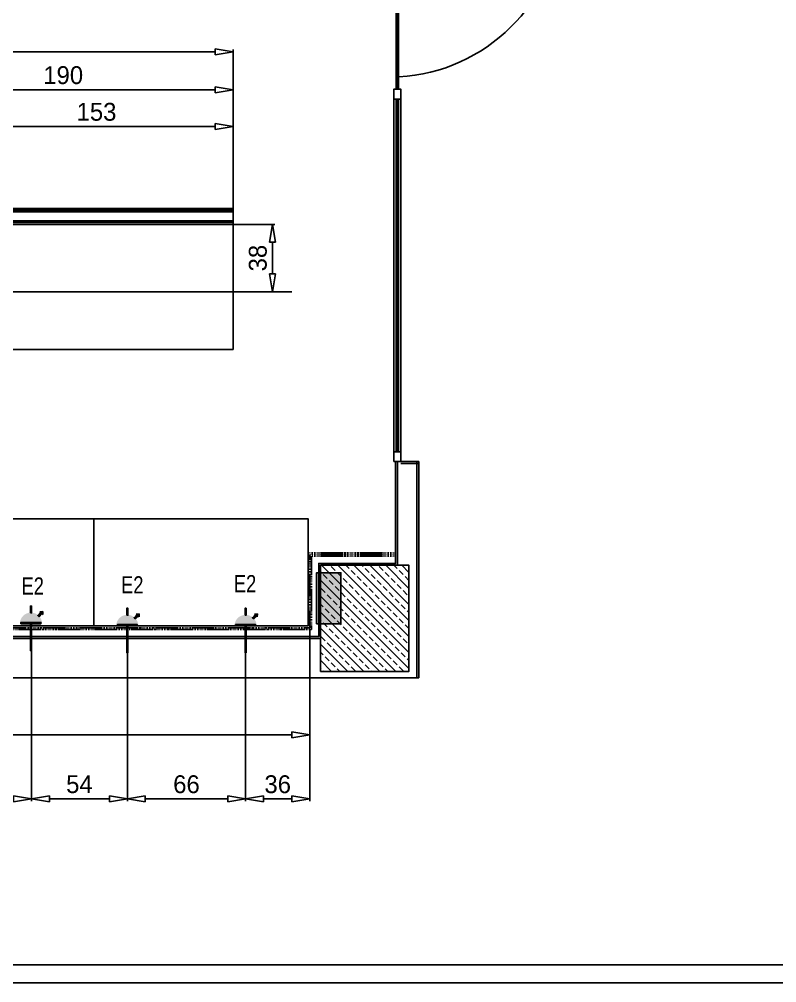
# Model space of a CAD drawing. Header units: millimetres. Extents: x 7703 to 16070, y -6855 to 95.
# Drawn here: x 14110 to 14534, y -6855 to -6316 of the extents above; entities that cross this region are included whole.
import ezdxf

# ---------------------------------------------------------------- set-up
doc = ezdxf.new("R2010")
doc.units = ezdxf.units.MM
doc.linetypes.add('BORDER', pattern=[1.75, 0.5, -0.25, 0.5, -0.25, 0, -0.25])
doc.linetypes.add('CABLE CONTAIN', pattern=[0])
for name, color, linetype in [('Kıtc-002 Çizgi', 7, 'Continuous'), ('Kıtc-010 Elk Tes Yazı', 7, 'Continuous'), ('Kıtc-012 Elk Tes Ölçü', 1, 'Continuous'), ('Kıtc-014 Elk Tes İşaretler', 1, 'Continuous'), ('Kıtc-017 Su Tes Ölçü', 5, 'Continuous'), ('Kıtc-022 Gaz Tes Ölçü', 3, 'Continuous'), ('Kıtc-025 Antet', 7, 'Continuous'), ('Kıtc-030 Yer Izgarası Ölçü', 220, 'Continuous')]:
    doc.layers.add(name, color=color, linetype=linetype)
doc.styles.get("Standard").update_dxf_attribs({"font": 'stylu.ttf', "height": 10})
doc.dimstyles.new('ISO-25', dxfattribs={"dimtxt": 2.5, "dimasz": 5, "dimexe": 1.25, "dimexo": 0.625, "dimtad": 1, "dimdec": 0, "dimtxsty": 'Standard', "dimblk": 'ARCHTICK', "dimcen": 2.5, "dimclrd": 256, "dimclre": 256, "dimclrt": 256, "dimadec": 0, "dimazin": 0, "dimtfac": 1, "dimtdec": 0, "dimtmove": 0, "dimatfit": 3, "dimldrblk": 'ARCHTICK', "dimfxl": 1, "dimlwd": -1, "dimlwe": -1, "dimarcsym": 0})

# ---------------------------------------------------------------- blocks, each defined once
blk = doc.blocks.new('_ClosedBlank')
at = {"color": 0, "linetype": 'ByBlock', "lineweight": -2}
for p, q in [((-1, 0.167), (0, 0)), ((-1, 0.167), (-1, -0.167)), ((0, 0), (-1, -0.167))]:
    blk.add_line(p, q, dxfattribs=at)
blk = doc.blocks.new('*D136')
at = {"layer": 'Defpoints', "color": 0, "transparency": 16777216}
for p in [(14229.56, -6375.66), (14229.56, -6421.45), (14076.68, -6422.4)]:
    blk.add_point(p, dxfattribs=at)
at = {"layer": 'Kıtc-012 Elk Tes Ölçü', "transparency": 16777216}
for p, q in [((14076.68, -6421.77), (14076.68, -6374.41)), ((14086.68, -6375.66), (14219.56, -6375.66)), ((14229.56, -6420.83), (14229.56, -6374.41))]:
    blk.add_line(p, q, dxfattribs=at)
at = {"layer": 'Kıtc-012 Elk Tes Ölçü', "transparency": 16777216, "xscale": 10, "yscale": 10, "zscale": 10, "rotation": 180}
blk.add_blockref('_ClosedBlank', (14076.68, -6375.66), dxfattribs=at)
at = {"layer": 'Kıtc-012 Elk Tes Ölçü', "transparency": 16777216, "xscale": 10, "yscale": 10, "zscale": 10}
blk.add_blockref('_ClosedBlank', (14229.56, -6375.66), dxfattribs=at)
at = {"layer": 'Kıtc-012 Elk Tes Ölçü', "transparency": 16777216, "insert": (14153.12, -6367.44), "char_height": 10, "attachment_point": 5}
blk.add_mtext('153', dxfattribs=at)
blk = doc.blocks.new('*D139')
at = {"layer": 'Defpoints', "color": 0, "transparency": 16777216}
for p in [(14229.56, -6355.11), (14039.38, -6429.93), (14229.56, -6430.45)]:
    blk.add_point(p, dxfattribs=at)
at = {"layer": 'Kıtc-022 Gaz Tes Ölçü', "transparency": 16777216}
for p, q in [((14039.38, -6429.3), (14039.38, -6353.86)), ((14049.38, -6355.11), (14219.56, -6355.11)), ((14229.56, -6429.83), (14229.56, -6353.86))]:
    blk.add_line(p, q, dxfattribs=at)
at = {"layer": 'Kıtc-022 Gaz Tes Ölçü', "transparency": 16777216, "xscale": 10, "yscale": 10, "zscale": 10, "rotation": 180}
blk.add_blockref('_ClosedBlank', (14039.38, -6355.11), dxfattribs=at)
at = {"layer": 'Kıtc-022 Gaz Tes Ölçü', "transparency": 16777216, "xscale": 10, "yscale": 10, "zscale": 10}
blk.add_blockref('_ClosedBlank', (14229.56, -6355.11), dxfattribs=at)
at = {"layer": 'Kıtc-022 Gaz Tes Ölçü', "transparency": 16777216, "insert": (14134.47, -6346.91), "char_height": 10, "attachment_point": 5}
blk.add_mtext('190', dxfattribs=at)
blk = doc.blocks.new('*D140')
at = {"layer": 'Defpoints', "color": 0, "transparency": 16777216}
for p in [(14229.56, -6430.45), (14229.56, -6468.17), (14251.65, -6468.17)]:
    blk.add_point(p, dxfattribs=at)
at = {"layer": 'Kıtc-012 Elk Tes Ölçü', "transparency": 16777216}
for p, q in [((14230.18, -6430.45), (14252.9, -6430.45)), ((14251.65, -6440.45), (14251.65, -6458.17)), ((14230.18, -6468.17), (14252.9, -6468.17))]:
    blk.add_line(p, q, dxfattribs=at)
at = {"layer": 'Kıtc-012 Elk Tes Ölçü', "transparency": 16777216, "xscale": 10, "yscale": 10, "zscale": 10}
for p, rotation in [((14251.65, -6430.45), 90), ((14251.65, -6468.17), 270)]:
    blk.add_blockref('_ClosedBlank', p, dxfattribs=dict(at, rotation=rotation))
at = {"layer": 'Kıtc-012 Elk Tes Ölçü', "transparency": 16777216, "insert": (14243.48, -6449.31), "char_height": 10, "attachment_point": 5, "rotation": 90}
blk.add_mtext('38', dxfattribs=at)
blk = doc.blocks.new('*D142')
at = {"layer": 'Defpoints', "color": 0, "transparency": 16777216}
for p in [(14229.56, -6333.76), (14229.56, -6375.66), (13909.17, -6459.72)]:
    blk.add_point(p, dxfattribs=at)
at = {"layer": 'Kıtc-012 Elk Tes Ölçü', "transparency": 16777216}
for p, q in [((13909.17, -6459.09), (13909.17, -6332.51)), ((13919.17, -6333.76), (14219.56, -6333.76)), ((14229.56, -6375.03), (14229.56, -6332.51))]:
    blk.add_line(p, q, dxfattribs=at)
at = {"layer": 'Kıtc-012 Elk Tes Ölçü', "transparency": 16777216, "xscale": 10, "yscale": 10, "zscale": 10, "rotation": 180}
blk.add_blockref('_ClosedBlank', (13909.17, -6333.76), dxfattribs=at)
at = {"layer": 'Kıtc-012 Elk Tes Ölçü', "transparency": 16777216, "xscale": 10, "yscale": 10, "zscale": 10}
blk.add_blockref('_ClosedBlank', (14229.56, -6333.76), dxfattribs=at)
at = {"layer": 'Kıtc-012 Elk Tes Ölçü', "transparency": 16777216, "insert": (14069.37, -6325.54), "char_height": 10, "attachment_point": 5}
blk.add_mtext('320', dxfattribs=at)
blk = doc.blocks.new('*D146')
at = {"layer": 'Defpoints', "color": 0, "transparency": 16777216}
for p in [(14073.41, -6655.33), (14116.72, -6655.33), (14116.72, -6752.24)]:
    blk.add_point(p, dxfattribs=at)
at = {"layer": 'Kıtc-012 Elk Tes Ölçü', "transparency": 16777216}
for p, q in [((14073.41, -6655.95), (14073.41, -6753.49)), ((14116.72, -6655.95), (14116.72, -6753.49)), ((14083.41, -6752.24), (14106.72, -6752.24))]:
    blk.add_line(p, q, dxfattribs=at)
at = {"layer": 'Kıtc-012 Elk Tes Ölçü', "transparency": 16777216, "xscale": 10, "yscale": 10, "zscale": 10, "rotation": 180}
blk.add_blockref('_ClosedBlank', (14073.41, -6752.24), dxfattribs=at)
at = {"layer": 'Kıtc-012 Elk Tes Ölçü', "transparency": 16777216, "xscale": 10, "yscale": 10, "zscale": 10}
blk.add_blockref('_ClosedBlank', (14116.72, -6752.24), dxfattribs=at)
at = {"layer": 'Kıtc-012 Elk Tes Ölçü', "transparency": 16777216, "insert": (14095.07, -6744.02), "char_height": 10, "attachment_point": 5}
blk.add_mtext('43', dxfattribs=at)
blk = doc.blocks.new('*D147')
at = {"layer": 'Defpoints', "color": 0, "transparency": 16777216}
for p in [(14116.72, -6655.33), (14170.38, -6655.33), (14170.38, -6752.24)]:
    blk.add_point(p, dxfattribs=at)
at = {"layer": 'Kıtc-012 Elk Tes Ölçü', "transparency": 16777216}
for p, q in [((14116.72, -6655.95), (14116.72, -6753.49)), ((14170.38, -6655.95), (14170.38, -6753.49)), ((14126.72, -6752.24), (14160.38, -6752.24))]:
    blk.add_line(p, q, dxfattribs=at)
at = {"layer": 'Kıtc-012 Elk Tes Ölçü', "transparency": 16777216, "xscale": 10, "yscale": 10, "zscale": 10, "rotation": 180}
blk.add_blockref('_ClosedBlank', (14116.72, -6752.24), dxfattribs=at)
at = {"layer": 'Kıtc-012 Elk Tes Ölçü', "transparency": 16777216, "xscale": 10, "yscale": 10, "zscale": 10}
blk.add_blockref('_ClosedBlank', (14170.38, -6752.24), dxfattribs=at)
at = {"layer": 'Kıtc-012 Elk Tes Ölçü', "transparency": 16777216, "insert": (14143.55, -6744.02), "char_height": 10, "attachment_point": 5}
blk.add_mtext('54', dxfattribs=at)
blk = doc.blocks.new('*D148')
at = {"layer": 'Defpoints', "color": 0, "transparency": 16777216}
for p in [(14170.38, -6655.33), (14236.6, -6655.33), (14236.6, -6752.24)]:
    blk.add_point(p, dxfattribs=at)
at = {"layer": 'Kıtc-012 Elk Tes Ölçü', "transparency": 16777216}
for p, q in [((14170.38, -6655.95), (14170.38, -6753.49)), ((14236.6, -6655.95), (14236.6, -6753.49)), ((14180.38, -6752.24), (14226.6, -6752.24))]:
    blk.add_line(p, q, dxfattribs=at)
at = {"layer": 'Kıtc-012 Elk Tes Ölçü', "transparency": 16777216, "xscale": 10, "yscale": 10, "zscale": 10, "rotation": 180}
blk.add_blockref('_ClosedBlank', (14170.38, -6752.24), dxfattribs=at)
at = {"layer": 'Kıtc-012 Elk Tes Ölçü', "transparency": 16777216, "xscale": 10, "yscale": 10, "zscale": 10}
blk.add_blockref('_ClosedBlank', (14236.6, -6752.24), dxfattribs=at)
at = {"layer": 'Kıtc-012 Elk Tes Ölçü', "transparency": 16777216, "insert": (14203.49, -6744.06), "char_height": 10, "attachment_point": 5}
blk.add_mtext('66', dxfattribs=at)
blk = doc.blocks.new('*D149')
at = {"layer": 'Defpoints', "color": 0, "transparency": 16777216}
for p in [(14236.6, -6655.33), (14272.57, -6656.33), (14272.57, -6752.24)]:
    blk.add_point(p, dxfattribs=at)
at = {"layer": 'Kıtc-012 Elk Tes Ölçü', "transparency": 16777216}
for p, q in [((14236.6, -6655.95), (14236.6, -6753.49)), ((14272.57, -6656.95), (14272.57, -6753.49)), ((14246.6, -6752.24), (14262.57, -6752.24))]:
    blk.add_line(p, q, dxfattribs=at)
at = {"layer": 'Kıtc-012 Elk Tes Ölçü', "transparency": 16777216, "xscale": 10, "yscale": 10, "zscale": 10, "rotation": 180}
blk.add_blockref('_ClosedBlank', (14236.6, -6752.24), dxfattribs=at)
at = {"layer": 'Kıtc-012 Elk Tes Ölçü', "transparency": 16777216, "xscale": 10, "yscale": 10, "zscale": 10}
blk.add_blockref('_ClosedBlank', (14272.57, -6752.24), dxfattribs=at)
at = {"layer": 'Kıtc-012 Elk Tes Ölçü', "transparency": 16777216, "insert": (14254.59, -6744.06), "char_height": 10, "attachment_point": 5}
blk.add_mtext('36', dxfattribs=at)
blk = doc.blocks.new('A$C78E614D5')
at = {"layer": 'Kıtc-014 Elk Tes İşaretler'}
h = blk.add_hatch(color=256, dxfattribs=at)
edge = h.paths.add_edge_path()
edge.add_line((15.01, 0.43), (15.01, 1.06))
edge.add_ellipse((15.01, 6.66), major_axis=(-3.96, 3.96), ratio=1, start_angle=135, end_angle=315)
edge.add_line((15.01, 12.25), (15.01, 12.88))
edge.add_ellipse((15.01, 6.66), major_axis=(-4.4, -4.4), ratio=1, start_angle=45, end_angle=225, ccw=False)
h = blk.add_hatch(color=256, dxfattribs=at)
h.paths.add_polyline_path([(15.02, 12.24), (15.76, 12.24), (15.76, 1.05), (15.02, 1.05)])
edge = h.paths.add_edge_path(flags=17)
edge.add_line((15.76, 12.24), (15.76, 1.05))
edge.add_line((15.02, 12.24), (15.02, 1.05))
for points in [[(15.02, 6.34), (15.76, 6.34), (15.76, 6.97), (15.02, 6.97)], [(21.69, 1.74), (21.26, 1.28), (20.57, 0.55), (20.13, 0.09), (21.87, 0)]]:
    blk.add_hatch(color=256, dxfattribs=at).paths.add_polyline_path(points)
h = blk.add_hatch(color=256, dxfattribs=at)
h.paths.add_polyline_path([(21.04, 6.97), (24.88, 6.97), (24.88, 6.34), (21.04, 6.34)], flags=16)
edge = h.paths.add_edge_path(flags=17)
edge.add_line((24.88, 6.34), (21.07, 6.34))
edge.add_line((24.88, 6.97), (21.04, 6.97))
edge.add_line((24.88, 6.34), (24.88, 6.97))
at = {"layer": 'Kıtc-014 Elk Tes İşaretler', "extrusion": (0, 0, -1)}
blk.add_hatch(color=256, dxfattribs=at).paths.add_polyline_path([(-18.91, 2.13), (-19.6, 2.85), (-21.26, 1.28), (-20.57, 0.55)])
at = {"layer": 'Kıtc-014 Elk Tes İşaretler'}
for p, q in [((15.02, 12.24), (15.02, 1.05)), ((15.76, 12.24), (15.76, 1.05)), ((24.88, 6.97), (21.04, 6.97)), ((24.88, 6.34), (21.07, 6.34)), ((18.91, 2.13), (20.57, 0.55)), ((19.6, 2.85), (21.26, 1.28)), ((20.57, 0.55), (21.26, 1.28))]:
    blk.add_line(p, q, dxfattribs=at)
at = {"layer": 'Kıtc-014 Elk Tes İşaretler', "extrusion": (0, 0, -1)}
for p, q in [((20.57, 0.55), (20.13, 0.09)), ((21.87, 0), (20.13, 0.09)), ((21.69, 1.74), (21.26, 1.28)), ((21.87, 0), (21.69, 1.74))]:
    blk.add_line(p, q, dxfattribs=at)
at = {"layer": 'Kıtc-014 Elk Tes İşaretler'}
for points in [[(15.02, 12.24), (15.76, 12.24), (15.76, 1.05), (15.02, 1.05)], [(21.04, 6.97), (24.88, 6.97), (24.88, 6.34), (21.04, 6.34)]]:
    blk.add_lwpolyline(points, close=True, dxfattribs=at)
for points in [[(15.76, 6.97), (0, 6.97), (0, 6.34), (15.76, 6.34)], [(24.88, 6.34), (24.88, 6.97)]]:
    blk.add_lwpolyline(points, dxfattribs=at)
at = {"layer": 'Kıtc-014 Elk Tes İşaretler', "extrusion": (0, 0, -1)}
for points in [[(-18.91, 2.13), (-19.6, 2.85), (-19.6, 2.85), (-18.91, 2.13)], [(-18.91, 2.13), (-19.6, 2.85), (-21.26, 1.28), (-20.57, 0.55)]]:
    blk.add_lwpolyline(points, close=True, dxfattribs=at)
blk = doc.blocks.new('A$C613035E7')
at = {"layer": 'Kıtc-002 Çizgi'}
blk.add_blockref('A$C78E614D5', (0, 0), dxfattribs=at)
blk = doc.blocks.new('A$C0CEA1DDE')
at = {"layer": 'Kıtc-014 Elk Tes İşaretler'}
blk.add_hatch(color=256, dxfattribs=at).paths.add_polyline_path([(15.02, 6.34), (15.02, 6.97), (0, 6.97), (0, 6.34)])
blk.add_blockref('A$C613035E7', (0, 0), dxfattribs=at)
blk = doc.blocks.new('A$C2D20552D')
at = {"layer": 'Kıtc-002 Çizgi'}
blk.add_blockref('A$C0CEA1DDE', (0, 0), dxfattribs=at)
blk = doc.blocks.new('*D151')
at = {"layer": 'Defpoints', "color": 0, "transparency": 16777216}
for p in [(13960.07, -6640.5), (14272.57, -6656.33), (14272.57, -6716.39)]:
    blk.add_point(p, dxfattribs=at)
at = {"layer": 'Kıtc-017 Su Tes Ölçü', "transparency": 16777216}
for p, q in [((13960.07, -6641.13), (13960.07, -6717.64)), ((14272.57, -6656.95), (14272.57, -6717.64)), ((13970.07, -6716.39), (14262.57, -6716.39))]:
    blk.add_line(p, q, dxfattribs=at)
at = {"layer": 'Kıtc-017 Su Tes Ölçü', "transparency": 16777216, "xscale": 10, "yscale": 10, "zscale": 10, "rotation": 180}
blk.add_blockref('_ClosedBlank', (13960.07, -6716.39), dxfattribs=at)
at = {"layer": 'Kıtc-017 Su Tes Ölçü', "transparency": 16777216, "xscale": 10, "yscale": 10, "zscale": 10}
blk.add_blockref('_ClosedBlank', (14272.57, -6716.39), dxfattribs=at)
at = {"layer": 'Kıtc-017 Su Tes Ölçü', "transparency": 16777216, "insert": (14031.21, -6704.46), "char_height": 10, "attachment_point": 5}
blk.add_mtext('312', dxfattribs=at)

msp = doc.modelspace()

# ---------------------------------------------------------------- hatches: boundary and pattern name
h = msp.add_hatch(color=1)
h.dxf.hatch_style = 1
h.paths.add_polyline_path([(14276.36, -6654.2), (14290, -6654.2), (14290, -6625.58), (14276.36, -6625.58)])
h = msp.add_hatch()
h.set_pattern_fill('ANSI33', color=256, angle=90)
h.set_pattern_definition([(135, (20837.7976, 2939.61), (-4.490128, -4.490128), []), (135, (20837.7976, 2944.1004), (-4.490128, -4.490128), [3.175, -1.5875])])
h.paths.add_polyline_path([(14328.08, -6680.81), (14328.08, -6621.33), (14278.57, -6621.33), (14278.57, -6680.81)])

# ---------------------------------------------------------------- linework, layer by layer
at = {"color": 4}
for p, q in [((14320.96, -6347.83), (14320.96, -6257.83)), ((14321.57, -6347.83), (14321.57, -6257.83)), ((14322.13, -6347.84), (14322.13, -6257.84)), ((14320.96, -6347.83), (14320.96, -6354.76)), ((14321.57, -6347.83), (14321.57, -6354.76)), ((14322.13, -6347.81), (14322.13, -6354.75)), ((14320.96, -6360.25), (14320.96, -6557.84)), ((14321.57, -6360.25), (14321.57, -6557.84)), ((14322.13, -6360.23), (14322.13, -6557.83))]:
    msp.add_line(p, q, dxfattribs=at)
for p, q in [((14319.57, -6354.76), (14319.57, -6563.33)), ((14323.57, -6354.76), (14323.57, -6563.33)), ((14320.57, -6620.33), (14320.57, -6563.33)), ((14323.57, -6563.33), (14333.57, -6563.33)), ((14323.57, -6564.33), (14333.57, -6564.33)), ((14332.57, -6563.33), (14332.57, -6684.33)), ((14333.57, -6563.33), (14333.57, -6684.33)), ((13504.17, -6684.33), (14333.57, -6684.33))]:
    msp.add_line(p, q)
at = {"color": 251, "linetype": 'CABLE CONTAIN'}
for p, q in [((13808.57, -6421.45), (14229.56, -6421.45)), ((14229.56, -6430.45), (14229.56, -6421.45)), ((13808.57, -6422.45), (14229.56, -6422.45)), ((13808.57, -6423.45), (14229.56, -6423.45)), ((13808.57, -6428.45), (14229.56, -6428.45)), ((13808.57, -6429.45), (14229.56, -6429.45)), ((13808.57, -6430.45), (14229.56, -6430.45))]:
    msp.add_line(p, q, dxfattribs=at)
for points in [[(14319.57, -6360.25), (14319.57, -6354.76), (14323.57, -6354.76), (14323.57, -6360.25)], [(14319.57, -6563.33), (14319.57, -6557.84), (14323.57, -6557.84), (14323.57, -6563.33)], [(14276.36, -6654.2), (14276.36, -6625.58), (14290, -6625.58), (14290, -6654.2)], [(14278.57, -6621.33), (14278.57, -6680.81), (14328.08, -6680.81), (14328.08, -6621.33)]]:
    msp.add_lwpolyline(points, close=True)
for points in [[(14320.57, -6563.33), (14320.57, -6620.33), (14277.57, -6620.33), (14277.57, -6661.33), (13716.57, -6661.33), (13716.57, -6620.33), (13659.57, -6620.33), (13659.57, -6661.33), (13509.58, -6661.33)], [(14321.57, -6563.33), (14321.57, -6621.33), (14278.57, -6621.33), (14278.57, -6662.33), (13715.57, -6662.33), (13715.57, -6621.33), (13660.57, -6621.33), (13660.57, -6662.33), (13509.58, -6662.33)]]:
    msp.add_lwpolyline(points)
at = {"color": 53, "linetype": 'BORDER'}
for points in [[(14320.57, -6614.33), (14271.57, -6614.33), (14271.57, -6655.33), (14080.57, -6655.33)], [(14320.57, -6615.33), (14272.57, -6615.33), (14272.57, -6656.33), (14080.57, -6656.33)]]:
    msp.add_lwpolyline(points, dxfattribs=at)
at = {"color": 144, "linetype": 'BORDER'}
for points in [[(14320.57, -6620.33), (14277.57, -6620.33), (14277.57, -6661.33), (13716.57, -6661.33), (13716.57, -6620.33), (13659.57, -6620.33), (13659.57, -6661.33), (13094.57, -6661.33)], [(14320.57, -6616.33), (14273.57, -6616.33), (14273.57, -6657.33), (13720.57, -6657.33), (13720.57, -6616.33), (13655.57, -6616.33), (13655.57, -6657.33), (13144.57, -6657.33)]]:
    msp.add_lwpolyline(points, dxfattribs=at)
msp.add_arc((14316.94, -6251.11), 96.87, 273.2526, 356.0261)
at = {"layer": 'Kıtc-002 Çizgi'}
for points in [[(14089.56, -6500.45), (14229.56, -6500.45), (14229.56, -6430.45), (14089.56, -6430.45)], [(14151.57, -6595.33), (14020.07, -6595.33), (14020.07, -6655.33), (14151.57, -6655.33)], [(14151.57, -6655.33), (14271.57, -6655.33), (14271.57, -6595.33), (14151.57, -6595.33)]]:
    msp.add_lwpolyline(points, close=True, dxfattribs=at)
at = {"layer": 'Kıtc-025 Antet'}
for points in [[(16069.97, -3954.68), (16069.97, -6855.18), (12039.03, -6855.18), (12039.03, -3954.68)], [(16059.97, -3964.68), (16059.97, -6845.18), (12049.03, -6845.18), (12049.03, -3964.68)]]:
    msp.add_lwpolyline(points, close=True, dxfattribs=at)
at = {"layer": 'Kıtc-030 Yer Izgarası Ölçü'}
msp.add_line((13669.57, -6468.17), (14262.46, -6468.17), dxfattribs=at)

# ---------------------------------------------------------------- block references
at = {"layer": 'Kıtc-002 Çizgi', "rotation": 89.99999999999999}
for p in [(14123.07, -6669.11), (14177.02, -6670.35), (14243.25, -6670.35)]:
    msp.add_blockref('A$C2D20552D', p, dxfattribs=at)

# ---------------------------------------------------------------- texts
at = {"layer": 'Kıtc-010 Elk Tes Yazı', "width": 0.8}
for p in [(14111.11, -6637.76), (14166.84, -6637.11), (14230.02, -6636.46)]:
    msp.add_text('E2', height=9.6, dxfattribs=at).set_placement(p)

# ---------------------------------------------------------------- dimensions: what is measured, and where the dimension line sits
at = {"layer": 'Kıtc-012 Elk Tes Ölçü'}
for base, p1, p2, picture, middle in [((14229.56, -6333.76), (13909.17, -6459.72), (14229.56, -6375.66), '*D142', (14069.37, -6325.54)), ((14229.56, -6375.66), (14076.68, -6422.4), (14229.56, -6421.45), '*D136', (14153.12, -6367.44)), ((14116.72, -6752.24), (14073.41, -6655.33), (14116.72, -6655.33), '*D146', (14095.07, -6744.02)), ((14170.38, -6752.24), (14116.72, -6655.33), (14170.38, -6655.33), '*D147', (14143.55, -6744.02)), ((14236.6, -6752.24), (14170.38, -6655.33), (14236.6, -6655.33), '*D148', (14203.49, -6744.06)), ((14272.57, -6752.24), (14236.6, -6655.33), (14272.57, -6656.33), '*D149', (14254.59, -6744.06))]:
    dim = msp.add_linear_dim(base=base, p1=p1, p2=p2, dimstyle='ISO-25', override={"dimtxt": 10, "dimasz": 10, "dimgap": 3, "dimblk": 'ClosedBlank', "dimcen": 5, "dimtmove": 1, "dimldrblk": 'ClosedBlank', "dimfxl": 0, "dimtfillclr": 256}, dxfattribs=at)
    dim.commit()
    dim.dimension.update_dxf_attribs({"geometry": picture, "text_midpoint": middle})
dim = msp.add_linear_dim(base=(14251.65, -6468.17), p1=(14229.56, -6430.45), p2=(14229.56, -6468.17), angle=90, dimstyle='ISO-25', override={"dimtxt": 10, "dimasz": 10, "dimgap": 3, "dimblk": 'ClosedBlank', "dimcen": 5, "dimldrblk": 'ClosedBlank', "dimfxl": 0, "dimtfillclr": 256}, dxfattribs=at)
dim.commit()
dim.dimension.update_dxf_attribs({"geometry": '*D140', "text_midpoint": (14243.48, -6449.31)})
at = {"layer": 'Kıtc-017 Su Tes Ölçü'}
dim = msp.add_linear_dim(base=(14272.57196, -6716.38836), p1=(13960.072, -6640.50369), p2=(14272.57196, -6656.32769), dimstyle='ISO-25', override={"dimtxt": 10, "dimasz": 10, "dimgap": 3, "dimblk": 'ClosedBlank', "dimcen": 5, "dimtmove": 1, "dimldrblk": 'ClosedBlank', "dimfxl": 0, "dimtfillclr": 256}, dxfattribs=at)
dim.commit()
dim.dimension.update_dxf_attribs({"geometry": '*D151', "text_midpoint": (14031.2092, -6712.63836), "dimtype": 160})
at = {"layer": 'Kıtc-022 Gaz Tes Ölçü'}
dim = msp.add_linear_dim(base=(14229.56, -6355.11), p1=(14039.38, -6429.93), p2=(14229.56, -6430.45), dimstyle='ISO-25', override={"dimtxt": 10, "dimasz": 10, "dimgap": 3, "dimblk": 'ClosedBlank', "dimcen": 5, "dimtmove": 1, "dimldrblk": 'ClosedBlank', "dimfxl": 0, "dimtfillclr": 256}, dxfattribs=at)
dim.commit()
dim.dimension.update_dxf_attribs({"geometry": '*D139', "text_midpoint": (14134.47, -6346.91)})

doc.saveas('drawing.dxf')
